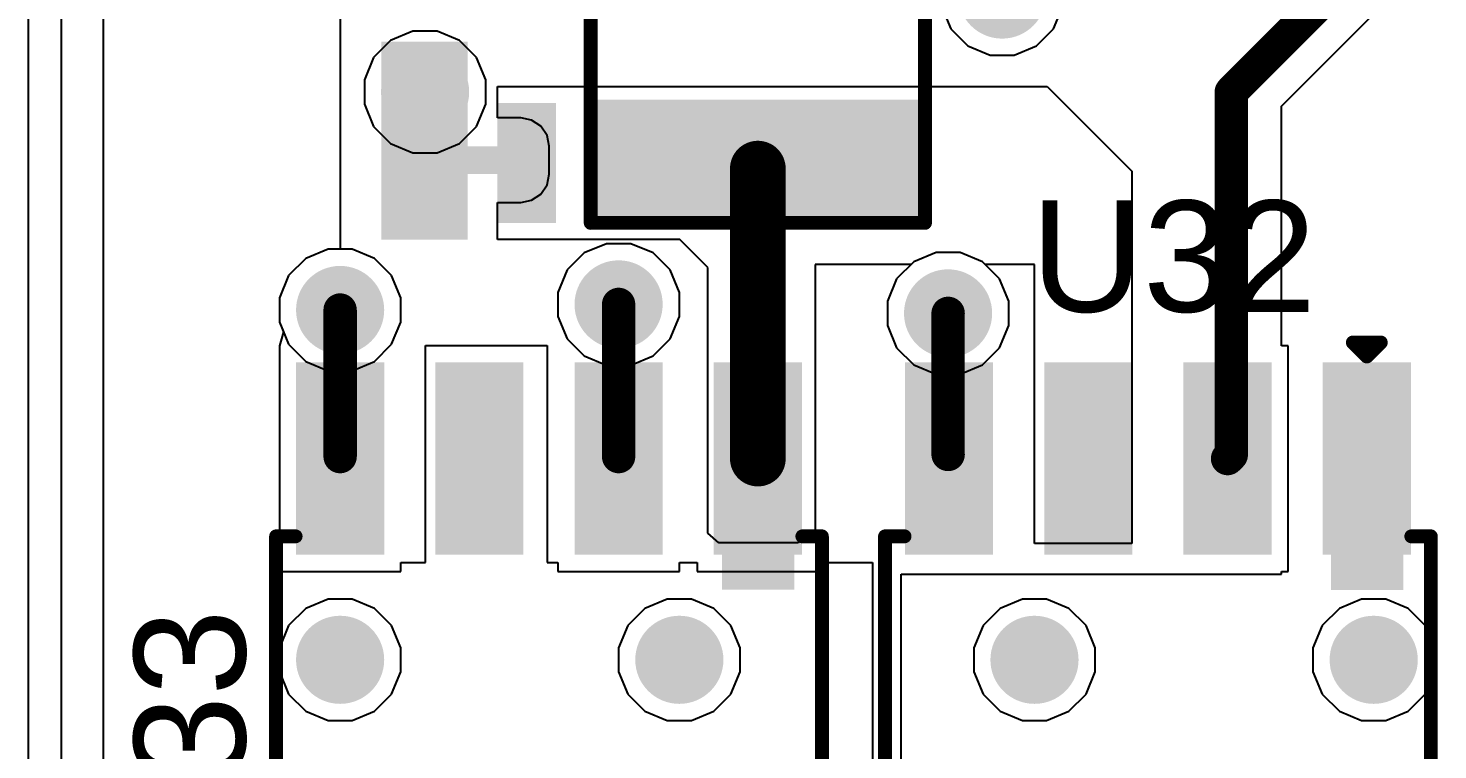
# Model space of a CAD drawing. Header units: millimetres. Extents: x 0 to 5423, y 0 to 5425.
# Drawn here: x 33.15 to 46, y 12.11 to 18.69 of the extents above; entities that cross this region are included whole.
import ezdxf

# ---------------------------------------------------------------- set-up
doc = ezdxf.new("R2010")
doc.units = ezdxf.units.MM
for name, color, linetype in [('BottomLayer', 5, 'Continuous'), ('BottomSolder', 6, 'Continuous'), ('TopLayer', 1, 'Continuous'), ('TopOverlay', 2, 'Continuous'), ('TopPaste', 8, 'Continuous'), ('TopSolder', 216, 'Continuous'), ('ViaHoleLayer', 16, 'Continuous')]:
    doc.layers.add(name, color=color, linetype=linetype)
doc.styles.add('Arial', font='', dxfattribs={"height": 0.2})
doc.styles.get('Arial').set_extended_font_data('Arial')

# ---------------------------------------------------------------- blocks, each defined once
blk = doc.blocks.new('N___T___P___49')
at = {"layer": 'TopLayer'}
for points in [[(-0.699, -0.318), (-0.699, 0.318), (-0.241, 0.318), (-0.241, -0.318)], [(0.241, -0.318), (0.241, 0.318), (0.699, 0.318), (0.699, -0.318)], [(-0.384, -0.126), (0.378, -0.126), (0.378, 0.128), (-0.384, 0.128)]]:
    blk.add_hatch(color=1, dxfattribs=at).paths.add_polyline_path(points)
at = {"layer": 'TopPaste'}
for points in [[(-0.699, -0.318), (-0.699, 0.318), (-0.241, 0.318), (-0.241, -0.318)], [(0.241, -0.318), (0.241, 0.318), (0.699, 0.318), (0.699, -0.318)]]:
    blk.add_hatch(color=8, dxfattribs=at).paths.add_polyline_path(points)
blk = doc.blocks.new('SOIC_8_110')
at = {"layer": 'TopLayer'}
for points in [[(-1.925, 2.205), (-1.925, 1.605), (-3.475, 1.605), (-3.475, 2.205)], [(3.475, 2.205), (3.475, 1.605), (1.925, 1.605), (1.925, 2.205)], [(-1.925, 0.935), (-1.925, 0.335), (-3.475, 0.335), (-3.475, 0.935)], [(3.475, 0.935), (3.475, 0.335), (1.925, 0.335), (1.925, 0.935)], [(-1.925, -0.335), (-1.925, -0.935), (-3.475, -0.935), (-3.475, -0.335)], [(3.475, -0.335), (3.475, -0.935), (1.925, -0.935), (1.925, -0.335)], [(-1.925, -1.605), (-1.925, -2.205), (-3.475, -2.205), (-3.475, -1.605)], [(3.475, -1.605), (3.475, -2.205), (1.925, -2.205), (1.925, -1.605)]]:
    blk.add_hatch(color=1, dxfattribs=at).paths.add_polyline_path(points)
at = {"layer": 'TopOverlay'}
blk.add_hatch(color=2, dxfattribs=at).paths.add_polyline_path([(-1.833, 1.577), (-1.503, 1.577), (-1.503, 2.238), (-1.833, 2.238)])
at = {"layer": 'TopPaste'}
for points in [[(-1.925, 2.205), (-1.925, 1.605), (-3.475, 1.605), (-3.475, 2.205)], [(3.475, 2.205), (3.475, 1.605), (1.925, 1.605), (1.925, 2.205)], [(-1.925, 0.935), (-1.925, 0.335), (-3.475, 0.335), (-3.475, 0.935)], [(3.475, 0.935), (3.475, 0.335), (1.925, 0.335), (1.925, 0.935)], [(-1.925, -0.335), (-1.925, -0.935), (-3.475, -0.935), (-3.475, -0.335)], [(3.475, -0.335), (3.475, -0.935), (1.925, -0.935), (1.925, -0.335)], [(-1.925, -1.605), (-1.925, -2.205), (-3.475, -2.205), (-3.475, -1.605)], [(3.475, -1.605), (3.475, -2.205), (1.925, -2.205), (1.925, -1.605)]]:
    blk.add_hatch(color=8, dxfattribs=at).paths.add_polyline_path(points)
at = {"layer": 'TopSolder'}
for points in [[(-1.823, 2.307), (-1.823, 1.503), (-3.577, 1.503), (-3.577, 2.307)], [(3.577, 2.307), (3.577, 1.503), (1.823, 1.503), (1.823, 2.307)], [(-1.823, 1.037), (-1.823, 0.233), (-3.577, 0.233), (-3.577, 1.037)], [(3.577, 1.037), (3.577, 0.233), (1.823, 0.233), (1.823, 1.037)], [(-1.823, -0.233), (-1.823, -1.037), (-3.577, -1.037), (-3.577, -0.233)], [(3.577, -0.233), (3.577, -1.037), (1.823, -1.037), (1.823, -0.233)], [(-1.823, -1.503), (-1.823, -2.307), (-3.577, -2.307), (-3.577, -1.503)], [(3.577, -1.503), (3.577, -2.307), (1.823, -2.307), (1.823, -1.503)]]:
    blk.add_hatch(color=216, dxfattribs=at).paths.add_polyline_path(points)
at = {"layer": 'TopOverlay', "const_width": 0.127}
for points in [[(1.991, 2.489), (-1.991, 2.489)], [(-1.991, 2.311), (-1.991, 2.489)], [(1.991, 2.311), (1.991, 2.489)], [(-3.759, 1.778), (-3.759, 2.032)], [(-3.632, 1.905), (-3.759, 2.032)], [(-3.759, 1.778), (-3.632, 1.905)], [(-1.991, -2.489), (-1.991, -2.311)], [(1.991, -2.489), (1.991, -2.311)], [(1.991, -2.489), (-1.991, -2.489)]]:
    blk.add_lwpolyline(points, dxfattribs=at)
at = {"layer": 'TopOverlay', "const_width": 0.0635}
for points in [[(-2.022, 2.489, 1), (-1.959, 2.489, 1)], [(-2.022, 2.489, 1), (-1.959, 2.489, 1)], [(1.959, 2.489, 1), (2.022, 2.489, 1)], [(1.959, 2.489, 1), (2.022, 2.489, 1)], [(-2.022, 2.311, 1), (-1.959, 2.311, 1)], [(1.959, 2.311, 1), (2.022, 2.311, 1)], [(-3.791, 2.032, 1), (-3.727, 2.032, 1)], [(-3.791, 2.032, 1), (-3.727, 2.032, 1)], [(-3.664, 1.905, 1), (-3.6, 1.905, 1)], [(-3.664, 1.905, 1), (-3.6, 1.905, 1)], [(-3.791, 1.778, 1), (-3.727, 1.778, 1)], [(-3.791, 1.778, 1), (-3.727, 1.778, 1)], [(-2.022, -2.311, 1), (-1.959, -2.311, 1)], [(1.959, -2.311, 1), (2.022, -2.311, 1)], [(-2.022, -2.489, 1), (-1.959, -2.489, 1)], [(-2.022, -2.489, 1), (-1.959, -2.489, 1)], [(1.959, -2.489, 1), (2.022, -2.489, 1)], [(1.959, -2.489, 1), (2.022, -2.489, 1)]]:
    blk.add_lwpolyline(points, format="xyb", close=True, dxfattribs=at)
blk = doc.blocks.new('SOIC_8_111')
at = {"layer": 'TopLayer'}
for points in [[(-1.925, 2.205), (-1.925, 1.605), (-3.475, 1.605), (-3.475, 2.205)], [(3.475, 2.205), (3.475, 1.605), (1.925, 1.605), (1.925, 2.205)], [(-1.925, 0.935), (-1.925, 0.335), (-3.475, 0.335), (-3.475, 0.935)], [(3.475, 0.935), (3.475, 0.335), (1.925, 0.335), (1.925, 0.935)], [(-1.925, -0.335), (-1.925, -0.935), (-3.475, -0.935), (-3.475, -0.335)], [(3.475, -0.335), (3.475, -0.935), (1.925, -0.935), (1.925, -0.335)], [(-1.925, -1.605), (-1.925, -2.205), (-3.475, -2.205), (-3.475, -1.605)], [(3.475, -1.605), (3.475, -2.205), (1.925, -2.205), (1.925, -1.605)]]:
    blk.add_hatch(color=1, dxfattribs=at).paths.add_polyline_path(points)
at = {"layer": 'TopOverlay'}
blk.add_hatch(color=2, dxfattribs=at).paths.add_polyline_path([(-1.832, 1.577), (-1.501, 1.577), (-1.501, 2.237), (-1.832, 2.237)])
at = {"layer": 'TopPaste'}
for points in [[(-1.925, 2.205), (-1.925, 1.605), (-3.475, 1.605), (-3.475, 2.205)], [(3.475, 2.205), (3.475, 1.605), (1.925, 1.605), (1.925, 2.205)], [(-1.925, 0.935), (-1.925, 0.335), (-3.475, 0.335), (-3.475, 0.935)], [(3.475, 0.935), (3.475, 0.335), (1.925, 0.335), (1.925, 0.935)], [(-1.925, -0.335), (-1.925, -0.935), (-3.475, -0.935), (-3.475, -0.335)], [(3.475, -0.335), (3.475, -0.935), (1.925, -0.935), (1.925, -0.335)], [(-1.925, -1.605), (-1.925, -2.205), (-3.475, -2.205), (-3.475, -1.605)], [(3.475, -1.605), (3.475, -2.205), (1.925, -2.205), (1.925, -1.605)]]:
    blk.add_hatch(color=8, dxfattribs=at).paths.add_polyline_path(points)
at = {"layer": 'TopSolder'}
for points in [[(-1.823, 2.307), (-1.823, 1.503), (-3.577, 1.503), (-3.577, 2.307)], [(3.577, 2.307), (3.577, 1.503), (1.823, 1.503), (1.823, 2.307)], [(-1.823, 1.037), (-1.823, 0.233), (-3.577, 0.233), (-3.577, 1.037)], [(3.577, 1.037), (3.577, 0.233), (1.823, 0.233), (1.823, 1.037)], [(-1.823, -0.233), (-1.823, -1.037), (-3.577, -1.037), (-3.577, -0.233)], [(3.577, -0.233), (3.577, -1.037), (1.823, -1.037), (1.823, -0.233)], [(-1.823, -1.503), (-1.823, -2.307), (-3.577, -2.307), (-3.577, -1.503)], [(3.577, -1.503), (3.577, -2.307), (1.823, -2.307), (1.823, -1.503)]]:
    blk.add_hatch(color=216, dxfattribs=at).paths.add_polyline_path(points)
at = {"layer": 'TopOverlay', "const_width": 0.127}
for points in [[(1.991, 2.489), (-1.991, 2.489)], [(-1.991, 2.311), (-1.991, 2.489)], [(1.991, 2.311), (1.991, 2.489)], [(-3.759, 1.778), (-3.759, 2.032)], [(-3.632, 1.905), (-3.759, 2.032)], [(-3.759, 1.778), (-3.632, 1.905)], [(-1.991, -2.489), (-1.991, -2.311)], [(1.991, -2.489), (1.991, -2.311)], [(1.991, -2.489), (-1.991, -2.489)]]:
    blk.add_lwpolyline(points, dxfattribs=at)
at = {"layer": 'TopOverlay', "const_width": 0.0635}
for points in [[(-2.022, 2.489, 1), (-1.959, 2.489, 1)], [(-2.022, 2.489, 1), (-1.959, 2.489, 1)], [(1.959, 2.489, 1), (2.022, 2.489, 1)], [(1.959, 2.489, 1), (2.022, 2.489, 1)], [(-2.022, 2.311, 1), (-1.959, 2.311, 1)], [(1.959, 2.311, 1), (2.022, 2.311, 1)], [(-3.791, 2.032, 1), (-3.727, 2.032, 1)], [(-3.791, 2.032, 1), (-3.727, 2.032, 1)], [(-3.664, 1.905, 1), (-3.6, 1.905, 1)], [(-3.664, 1.905, 1), (-3.6, 1.905, 1)], [(-3.791, 1.778, 1), (-3.727, 1.778, 1)], [(-3.791, 1.778, 1), (-3.727, 1.778, 1)], [(-2.022, -2.311, 1), (-1.959, -2.311, 1)], [(1.959, -2.311, 1), (2.022, -2.311, 1)], [(-2.022, -2.489, 1), (-1.959, -2.489, 1)], [(-2.022, -2.489, 1), (-1.959, -2.489, 1)], [(1.959, -2.489, 1), (2.022, -2.489, 1)], [(1.959, -2.489, 1), (2.022, -2.489, 1)]]:
    blk.add_lwpolyline(points, format="xyb", close=True, dxfattribs=at)
blk = doc.blocks.new('RES_2010_179')
at = {"layer": 'TopLayer'}
for points in [[(-2.8, 1.4), (-1.9, 1.4), (-1.9, -1.4), (-2.8, -1.4)], [(1.9, 1.4), (2.8, 1.4), (2.8, -1.4), (1.9, -1.4)]]:
    blk.add_hatch(color=1, dxfattribs=at).paths.add_polyline_path(points)
at = {"layer": 'TopPaste'}
for points in [[(-2.8, 1.4), (-1.9, 1.4), (-1.9, -1.4), (-2.8, -1.4)], [(1.9, 1.4), (2.8, 1.4), (2.8, -1.4), (1.9, -1.4)]]:
    blk.add_hatch(color=8, dxfattribs=at).paths.add_polyline_path(points)
at = {"layer": 'TopSolder'}
for points in [[(-2.902, 1.502), (-1.798, 1.502), (-1.798, -1.502), (-2.902, -1.502)], [(1.798, 1.502), (2.902, 1.502), (2.902, -1.502), (1.798, -1.502)]]:
    blk.add_hatch(color=216, dxfattribs=at).paths.add_polyline_path(points)
at = {"layer": 'TopOverlay', "const_width": 0.127}
for points in [[(-2.921, -1.524), (-2.921, 1.524)], [(2.921, 1.524), (-2.921, 1.524)], [(2.921, -1.524), (2.921, 1.524)], [(2.921, -1.524), (-2.921, -1.524)]]:
    blk.add_lwpolyline(points, dxfattribs=at)
at = {"layer": 'TopOverlay', "const_width": 0.0635}
for points in [[(-2.953, 1.524, 1), (-2.889, 1.524, 1)], [(-2.953, 1.524, 1), (-2.889, 1.524, 1)], [(2.889, 1.524, 1), (2.953, 1.524, 1)], [(2.889, 1.524, 1), (2.953, 1.524, 1)], [(-2.953, -1.524, 1), (-2.889, -1.524, 1)], [(-2.953, -1.524, 1), (-2.889, -1.524, 1)], [(2.889, -1.524, 1), (2.953, -1.524, 1)], [(2.889, -1.524, 1), (2.953, -1.524, 1)]]:
    blk.add_lwpolyline(points, format="xyb", close=True, dxfattribs=at)

msp = doc.modelspace()

# ---------------------------------------------------------------- hatches: boundary and pattern name
at = {"layer": 'BottomLayer'}
h = msp.add_hatch(color=5, dxfattribs=at)
edge = h.paths.add_edge_path()
edge.add_arc((36.767, 18.11), 0.3, 0, 360)
h = msp.add_hatch(color=5, dxfattribs=at)
edge = h.paths.add_edge_path()
edge.add_arc((38.532, 16.172), 0.3, 0, 360)
h = msp.add_hatch(color=5, dxfattribs=at)
edge = h.paths.add_edge_path()
edge.add_arc((35.992, 16.121), 0.3, 0, 360)
h = msp.add_hatch(color=5, dxfattribs=at)
edge = h.paths.add_edge_path()
edge.add_arc((41.537, 16.09), 0.3, 0, 360)
h = msp.add_hatch(color=5, dxfattribs=at)
edge = h.paths.add_edge_path()
edge.add_arc((35.992, 12.929), 0.3, 0, 360)
h = msp.add_hatch(color=5, dxfattribs=at)
edge = h.paths.add_edge_path()
edge.add_arc((39.086, 12.929), 0.3, 0, 360)
h = msp.add_hatch(color=5, dxfattribs=at)
edge = h.paths.add_edge_path()
edge.add_arc((42.325, 12.929), 0.3, 0, 360)
h = msp.add_hatch(color=5, dxfattribs=at)
edge = h.paths.add_edge_path()
edge.add_arc((45.419, 12.929), 0.3, 0, 360)
at = {"layer": 'BottomSolder'}
h = msp.add_hatch(color=6, dxfattribs=at)
edge = h.paths.add_edge_path()
edge.add_arc((42.03, 18.999), 0.402, 0, 360)
h = msp.add_hatch(color=6, dxfattribs=at)
edge = h.paths.add_edge_path()
edge.add_arc((36.767, 18.11), 0.402, 0, 360)
h = msp.add_hatch(color=6, dxfattribs=at)
edge = h.paths.add_edge_path()
edge.add_arc((35.992, 16.121), 0.402, 0, 360)
h = msp.add_hatch(color=6, dxfattribs=at)
edge = h.paths.add_edge_path()
edge.add_arc((38.532, 16.172), 0.402, 0, 360)
h = msp.add_hatch(color=6, dxfattribs=at)
edge = h.paths.add_edge_path()
edge.add_arc((41.537, 16.09), 0.402, 0, 360)
h = msp.add_hatch(color=6, dxfattribs=at)
edge = h.paths.add_edge_path()
edge.add_arc((35.992, 12.929), 0.402, 0, 360)
h = msp.add_hatch(color=6, dxfattribs=at)
edge = h.paths.add_edge_path()
edge.add_arc((39.086, 12.929), 0.402, 0, 360)
h = msp.add_hatch(color=6, dxfattribs=at)
edge = h.paths.add_edge_path()
edge.add_arc((42.325, 12.929), 0.402, 0, 360)
h = msp.add_hatch(color=6, dxfattribs=at)
edge = h.paths.add_edge_path()
edge.add_arc((45.419, 12.929), 0.402, 0, 360)
at = {"layer": 'TopLayer'}
for points in [[(37.156, 16.764), (37.156, 18.568), (36.369, 18.568), (36.369, 16.764)], [(37.961, 18.009), (37.427, 18.009), (37.427, 16.916), (37.961, 16.916)]]:
    msp.add_hatch(color=1, dxfattribs=at).paths.add_polyline_path(points)
h = msp.add_hatch(color=1, dxfattribs=at)
edge = h.paths.add_edge_path()
edge.add_arc((36.767, 18.11), 0.3, 0, 360)
h = msp.add_hatch(color=1, dxfattribs=at)
edge = h.paths.add_edge_path()
edge.add_arc((38.532, 16.172), 0.3, 0, 360)
h = msp.add_hatch(color=1, dxfattribs=at)
edge = h.paths.add_edge_path()
edge.add_arc((35.992, 16.121), 0.3, 0, 360)
h = msp.add_hatch(color=1, dxfattribs=at)
edge = h.paths.add_edge_path()
edge.add_arc((41.537, 16.09), 0.3, 0, 360)
h = msp.add_hatch(color=1, dxfattribs=at)
edge = h.paths.add_edge_path()
edge.add_arc((35.992, 12.929), 0.3, 0, 360)
h = msp.add_hatch(color=1, dxfattribs=at)
edge = h.paths.add_edge_path()
edge.add_arc((39.086, 12.929), 0.3, 0, 360)
h = msp.add_hatch(color=1, dxfattribs=at)
edge = h.paths.add_edge_path()
edge.add_arc((42.325, 12.929), 0.3, 0, 360)
h = msp.add_hatch(color=1, dxfattribs=at)
edge = h.paths.add_edge_path()
edge.add_arc((45.419, 12.929), 0.3, 0, 360)
at = {"layer": 'TopSolder'}
h = msp.add_hatch(color=216, dxfattribs=at)
edge = h.paths.add_edge_path()
edge.add_arc((42.03, 18.999), 0.402, 0, 360)
h = msp.add_hatch(color=216, dxfattribs=at)
edge = h.paths.add_edge_path()
edge.add_arc((36.767, 18.11), 0.402, 0, 360)
h = msp.add_hatch(color=216, dxfattribs=at)
edge = h.paths.add_edge_path()
edge.add_arc((35.992, 16.121), 0.402, 0, 360)
h = msp.add_hatch(color=216, dxfattribs=at)
edge = h.paths.add_edge_path()
edge.add_arc((38.532, 16.172), 0.402, 0, 360)
h = msp.add_hatch(color=216, dxfattribs=at)
edge = h.paths.add_edge_path()
edge.add_arc((41.537, 16.09), 0.402, 0, 360)
h = msp.add_hatch(color=216, dxfattribs=at)
edge = h.paths.add_edge_path()
edge.add_arc((35.992, 12.929), 0.402, 0, 360)
h = msp.add_hatch(color=216, dxfattribs=at)
edge = h.paths.add_edge_path()
edge.add_arc((39.086, 12.929), 0.402, 0, 360)
h = msp.add_hatch(color=216, dxfattribs=at)
edge = h.paths.add_edge_path()
edge.add_arc((42.325, 12.929), 0.402, 0, 360)
h = msp.add_hatch(color=216, dxfattribs=at)
edge = h.paths.add_edge_path()
edge.add_arc((45.419, 12.929), 0.402, 0, 360)
at = {"layer": 'ViaHoleLayer'}
h = msp.add_hatch(color=16, dxfattribs=at)
edge = h.paths.add_edge_path()
edge.add_arc((36.767, 18.11), 0.15, 0, 360)
h = msp.add_hatch(color=16, dxfattribs=at)
edge = h.paths.add_edge_path()
edge.add_arc((35.992, 16.121), 0.15, 0, 360)
h = msp.add_hatch(color=16, dxfattribs=at)
edge = h.paths.add_edge_path()
edge.add_arc((38.532, 16.172), 0.15, 0, 360)
h = msp.add_hatch(color=16, dxfattribs=at)
edge = h.paths.add_edge_path()
edge.add_arc((41.537, 16.09), 0.15, 0, 360)
h = msp.add_hatch(color=16, dxfattribs=at)
edge = h.paths.add_edge_path()
edge.add_arc((35.992, 12.929), 0.15, 0, 360)
h = msp.add_hatch(color=16, dxfattribs=at)
edge = h.paths.add_edge_path()
edge.add_arc((39.086, 12.929), 0.15, 0, 360)
h = msp.add_hatch(color=16, dxfattribs=at)
edge = h.paths.add_edge_path()
edge.add_arc((42.325, 12.929), 0.15, 0, 360)
h = msp.add_hatch(color=16, dxfattribs=at)
edge = h.paths.add_edge_path()
edge.add_arc((45.419, 12.929), 0.15, 0, 360)

# ---------------------------------------------------------------- linework, layer by layer
at = {"layer": 'BottomLayer'}
for p, q in [((33.833, 0.432), (33.833, 27.793)), ((41.476, 18.889), (41.561, 18.685)), ((42.5, 18.685), (42.584, 18.889)), ((36.656, 18.664), (36.453, 18.579)), ((36.877, 18.664), (36.656, 18.664)), ((37.08, 18.579), (36.877, 18.664)), ((41.561, 18.685), (41.716, 18.53)), ((42.344, 18.53), (42.5, 18.685)), ((36.453, 18.579), (36.297, 18.424)), ((37.236, 18.424), (37.08, 18.579)), ((41.716, 18.53), (41.92, 18.445)), ((42.14, 18.445), (42.344, 18.53)), ((36.297, 18.424), (36.213, 18.22)), ((37.321, 18.22), (37.236, 18.424)), ((41.92, 18.445), (42.14, 18.445)), ((36.213, 18.22), (36.213, 18)), ((37.321, 18), (37.321, 18.22)), ((36.213, 18), (36.297, 17.796)), ((37.236, 17.796), (37.321, 18)), ((36.297, 17.796), (36.453, 17.64)), ((37.08, 17.64), (37.236, 17.796)), ((36.453, 17.64), (36.656, 17.556)), ((36.877, 17.556), (37.08, 17.64)), ((36.656, 17.556), (36.877, 17.556)), ((38.422, 16.726), (38.218, 16.642)), ((38.642, 16.726), (38.422, 16.726)), ((38.846, 16.642), (38.642, 16.726)), ((35.678, 16.591), (35.522, 16.435)), ((35.882, 16.675), (35.678, 16.591)), ((36.102, 16.675), (35.882, 16.675)), ((36.306, 16.591), (36.102, 16.675)), ((36.461, 16.435), (36.306, 16.591)), ((38.218, 16.642), (38.062, 16.486)), ((39.001, 16.486), (38.846, 16.642)), ((41.427, 16.644), (41.224, 16.56)), ((41.648, 16.644), (41.427, 16.644)), ((41.851, 16.56), (41.648, 16.644)), ((38.062, 16.486), (37.978, 16.282)), ((39.086, 16.282), (39.001, 16.486)), ((41.224, 16.56), (41.068, 16.404)), ((42.007, 16.404), (41.851, 16.56)), ((35.522, 16.435), (35.438, 16.232)), ((36.546, 16.232), (36.461, 16.435)), ((41.068, 16.404), (40.983, 16.201)), ((42.091, 16.201), (42.007, 16.404)), ((35.438, 16.232), (35.438, 16.011)), ((36.546, 16.011), (36.546, 16.232)), ((37.978, 16.282), (37.978, 16.062)), ((39.086, 16.062), (39.086, 16.282)), ((40.983, 16.201), (40.983, 15.98)), ((42.091, 15.98), (42.091, 16.201)), ((35.438, 16.011), (35.522, 15.808)), ((36.461, 15.808), (36.546, 16.011)), ((37.978, 16.062), (38.062, 15.858)), ((39.001, 15.858), (39.086, 16.062)), ((40.983, 15.98), (41.068, 15.777)), ((42.007, 15.777), (42.091, 15.98)), ((38.062, 15.858), (38.218, 15.703)), ((38.846, 15.703), (39.001, 15.858)), ((35.522, 15.808), (35.678, 15.652)), ((36.306, 15.652), (36.461, 15.808)), ((38.218, 15.703), (38.422, 15.618)), ((38.642, 15.618), (38.846, 15.703)), ((41.068, 15.777), (41.224, 15.621)), ((41.851, 15.621), (42.007, 15.777)), ((35.678, 15.652), (35.882, 15.567)), ((35.882, 15.567), (36.102, 15.567)), ((36.102, 15.567), (36.306, 15.652)), ((38.422, 15.618), (38.642, 15.618)), ((41.224, 15.621), (41.427, 15.536)), ((41.648, 15.536), (41.851, 15.621)), ((41.427, 15.536), (41.648, 15.536)), ((35.678, 13.398), (35.522, 13.242)), ((35.882, 13.483), (35.678, 13.398)), ((36.102, 13.483), (35.882, 13.483)), ((36.306, 13.398), (36.102, 13.483)), ((36.462, 13.242), (36.306, 13.398)), ((38.772, 13.398), (38.616, 13.242)), ((38.976, 13.483), (38.772, 13.398)), ((39.196, 13.483), (38.976, 13.483)), ((39.4, 13.398), (39.196, 13.483)), ((39.555, 13.242), (39.4, 13.398)), ((42.012, 13.398), (41.856, 13.242)), ((42.215, 13.483), (42.012, 13.398)), ((42.436, 13.483), (42.215, 13.483)), ((42.639, 13.398), (42.436, 13.483)), ((42.795, 13.242), (42.639, 13.398)), ((45.106, 13.398), (44.95, 13.242)), ((45.309, 13.483), (45.106, 13.398)), ((45.53, 13.483), (45.309, 13.483)), ((45.733, 13.398), (45.53, 13.483)), ((45.889, 13.242), (45.733, 13.398)), ((35.522, 13.242), (35.438, 13.039)), ((36.546, 13.039), (36.462, 13.242)), ((38.616, 13.242), (38.532, 13.039)), ((39.64, 13.039), (39.555, 13.242)), ((41.856, 13.242), (41.771, 13.039)), ((42.879, 13.039), (42.795, 13.242)), ((44.95, 13.242), (44.865, 13.039)), ((45.973, 13.039), (45.889, 13.242)), ((35.438, 13.039), (35.438, 12.818)), ((36.546, 12.818), (36.546, 13.039)), ((38.532, 13.039), (38.532, 12.818)), ((39.64, 12.818), (39.64, 13.039)), ((41.771, 13.039), (41.771, 12.818)), ((42.879, 12.818), (42.879, 13.039)), ((44.865, 13.039), (44.865, 12.818)), ((45.973, 12.818), (45.973, 13.039)), ((35.438, 12.818), (35.522, 12.615)), ((36.462, 12.615), (36.546, 12.818)), ((38.532, 12.818), (38.616, 12.615)), ((39.555, 12.615), (39.64, 12.818)), ((41.771, 12.818), (41.856, 12.615)), ((42.795, 12.615), (42.879, 12.818)), ((44.865, 12.818), (44.95, 12.615)), ((45.889, 12.615), (45.973, 12.818)), ((35.522, 12.615), (35.678, 12.459)), ((36.306, 12.459), (36.462, 12.615)), ((38.616, 12.615), (38.772, 12.459)), ((39.4, 12.459), (39.555, 12.615)), ((41.856, 12.615), (42.012, 12.459)), ((42.639, 12.459), (42.795, 12.615)), ((44.95, 12.615), (45.106, 12.459)), ((45.733, 12.459), (45.889, 12.615)), ((35.678, 12.459), (35.882, 12.375)), ((35.882, 12.375), (36.102, 12.375)), ((36.102, 12.375), (36.306, 12.459)), ((38.772, 12.459), (38.976, 12.375)), ((38.976, 12.375), (39.196, 12.375)), ((39.196, 12.375), (39.4, 12.459)), ((42.012, 12.459), (42.215, 12.375)), ((42.215, 12.375), (42.436, 12.375)), ((42.436, 12.375), (42.639, 12.459)), ((45.106, 12.459), (45.309, 12.375)), ((45.309, 12.375), (45.53, 12.375)), ((45.53, 12.375), (45.733, 12.459))]:
    msp.add_line(p, q, dxfattribs=at)
at = {"layer": 'TopLayer'}
for p, q in [((33.452, 11.429), (33.452, 23.508)), ((33.147, 20.528), (33.147, 0.229)), ((35.992, 20.528), (35.992, 16.675)), ((44.577, 17.982), (45.664, 19.068)), ((37.427, 17.874), (37.427, 18.161)), ((37.427, 18.161), (42.442, 18.161)), ((42.442, 18.161), (43.214, 17.389)), ((37.64, 17.874), (37.427, 17.874)), ((37.739, 17.854), (37.64, 17.874)), ((44.577, 15.794), (44.577, 17.982)), ((37.823, 17.798), (37.739, 17.854)), ((37.879, 17.714), (37.823, 17.798)), ((37.899, 17.615), (37.879, 17.714)), ((37.899, 17.361), (37.899, 17.615)), ((37.879, 17.262), (37.899, 17.361)), ((43.214, 17.389), (43.214, 13.99)), ((37.823, 17.178), (37.879, 17.262)), ((37.427, 16.764), (37.427, 17.102)), ((37.427, 17.102), (37.64, 17.102)), ((37.64, 17.102), (37.739, 17.122)), ((37.739, 17.122), (37.823, 17.178)), ((39.091, 16.764), (37.427, 16.764)), ((39.345, 16.51), (39.091, 16.764)), ((35.678, 16.591), (35.522, 16.435)), ((35.882, 16.675), (35.678, 16.591)), ((35.992, 16.675), (35.882, 16.675)), ((41.427, 16.644), (41.224, 16.56)), ((41.648, 16.644), (41.427, 16.644)), ((41.851, 16.56), (41.648, 16.644)), ((39.345, 14.085), (39.345, 16.51)), ((41.199, 16.535), (40.326, 16.535)), ((40.326, 16.535), (40.326, 14.07)), ((41.224, 16.56), (41.199, 16.535)), ((41.876, 16.535), (41.851, 16.56)), ((42.325, 16.535), (41.876, 16.535)), ((42.325, 13.99), (42.325, 16.535)), ((35.522, 16.435), (35.438, 16.232)), ((35.438, 16.232), (35.438, 16.011)), ((35.438, 16.011), (35.475, 15.921)), ((35.475, 15.921), (35.438, 15.794)), ((35.438, 15.794), (35.438, 15.794)), ((35.438, 15.794), (35.438, 15.794)), ((35.438, 15.794), (35.438, 13.736)), ((36.771, 13.817), (36.771, 15.798)), ((36.771, 15.798), (37.879, 15.798)), ((37.879, 15.798), (37.879, 13.817)), ((44.64, 15.794), (44.577, 15.794)), ((44.64, 13.736), (44.64, 15.794)), ((39.447, 13.995), (39.345, 14.085)), ((40.257, 14.056), (40.173, 14)), ((40.326, 14.07), (40.257, 14.056)), ((40.169, 13.995), (39.447, 13.995)), ((40.173, 14), (40.169, 13.995)), ((43.214, 13.99), (42.325, 13.99)), ((36.546, 13.736), (36.546, 13.817)), ((36.546, 13.817), (36.771, 13.817)), ((37.879, 13.817), (37.978, 13.817)), ((37.978, 13.817), (37.978, 13.736)), ((39.086, 13.736), (39.086, 13.817)), ((39.086, 13.817), (39.248, 13.817)), ((39.248, 13.817), (39.248, 13.736)), ((40.356, 13.811), (40.358, 13.812)), ((40.356, 13.736), (40.356, 13.811)), ((40.358, 13.812), (40.377, 13.816)), ((40.377, 13.816), (40.379, 13.817)), ((40.379, 13.817), (40.849, 13.817)), ((40.849, 13.817), (40.849, 13.71)), ((35.438, 13.736), (36.546, 13.736)), ((37.978, 13.736), (39.086, 13.736)), ((39.248, 13.736), (40.356, 13.736)), ((40.849, 13.71), (40.849, 7.11)), ((41.108, 7.11), (41.108, 13.71)), ((41.108, 13.71), (44.577, 13.71)), ((44.577, 13.71), (44.577, 13.736)), ((44.577, 13.736), (44.64, 13.736))]:
    msp.add_line(p, q, dxfattribs=at)
for points, const_width in [([(44.12, 18.11), (45.371, 19.361)], 0.305), ([(44.12, 14.799), (44.12, 18.11)], 0.305), ([(39.802, 14.765), (39.802, 17.411)], 0.508), ([(35.992, 14.783), (35.992, 16.121)], 0.305), ([(38.532, 14.783), (38.532, 16.172)], 0.305), ([(41.537, 14.803), (41.537, 16.09)], 0.305), ([(44.086, 14.765), (44.12, 14.799)], 0.305)]:
    msp.add_lwpolyline(points, dxfattribs=dict(at, const_width=const_width))
for points, const_width in [([(44.044, 18.11, 1), (44.196, 18.11, 1)], 0.152), ([(44.044, 18.11, 1), (44.196, 18.11, 1)], 0.152), ([(39.675, 17.411, 1), (39.929, 17.411, 1)], 0.254), ([(35.916, 16.121, 1), (36.068, 16.121, 1)], 0.152), ([(38.456, 16.172, 1), (38.608, 16.172, 1)], 0.152), ([(41.461, 16.09, 1), (41.614, 16.09, 1)], 0.152), ([(35.916, 14.783, 1), (36.068, 14.783, 1)], 0.152), ([(38.456, 14.783, 1), (38.608, 14.783, 1)], 0.152), ([(39.675, 14.765, 1), (39.929, 14.765, 1)], 0.254), ([(41.461, 14.803, 1), (41.614, 14.803, 1)], 0.152), ([(44.01, 14.765, 1), (44.162, 14.765, 1)], 0.152), ([(44.044, 14.799, 1), (44.196, 14.799, 1)], 0.152), ([(44.044, 14.799, 1), (44.196, 14.799, 1)], 0.152)]:
    msp.add_lwpolyline(points, format="xyb", close=True, dxfattribs=dict(at, const_width=const_width))

# ---------------------------------------------------------------- block references
at = {"rotation": 270}
for name, p in [('RES_2010_179', (39.802, 19.837)), ('SOIC_8_110', (37.897, 12.065)), ('SOIC_8_111', (43.451, 12.065))]:
    msp.add_blockref(name, p, dxfattribs=at)
msp.add_blockref('N___T___P___49', (37.262, 17.487))

# ---------------------------------------------------------------- texts
at = {"layer": 'TopOverlay', "style": 'Arial'}
msp.add_text('U32', height=1.016, dxfattribs=at).set_placement((42.291, 16.104))
msp.add_text('U33', height=1.016, rotation=90, dxfattribs=at).set_placement((35.128, 10.787))

doc.saveas('drawing.dxf')
